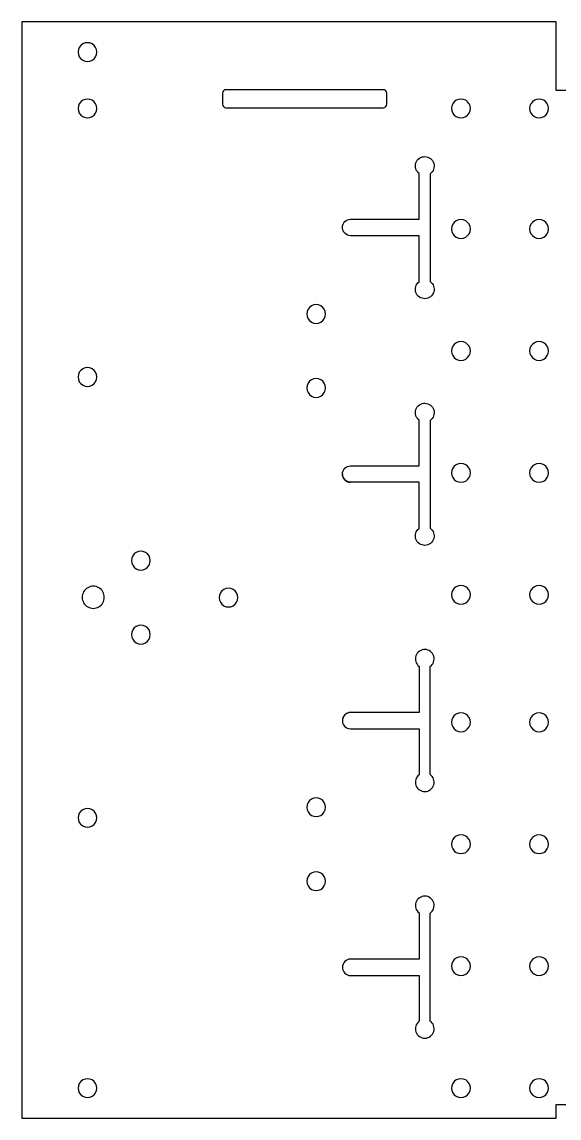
# Model space of a CAD drawing. Extents: x 0 to 250, y 0 to 200.
# Drawn here: x 0.1 to 98.2, y 0.1 to 200.1 of the extents above; entities that cross this region are included whole.
import ezdxf

# ---------------------------------------------------------------- set-up
doc = ezdxf.new("R2010")
doc.units = 0
doc.layers.get('0').update_dxf_attribs({"linetype": 'CONTINUOUS'})

msp = doc.modelspace()

# ---------------------------------------------------------------- linework, layer by layer
at = {"color": 7}
for points in [[(152.641111, 0.141103), (250.141112, 0.141103), (250.141112, 92.641119), (250.141112, 97.641117), (250.141112, 200.141118), (152.641111, 200.141118), (152.641111, 187.641116), (97.641113, 187.641116), (97.641113, 200.141118), (0.141111, 200.141118), (0.141111, 97.641117), (0.141111, 92.641119), (0.141111, 0.141103), (97.641113, 0.141103), (97.641113, 2.641124), (152.641111, 2.641124)], [(13.820105, 194.641116)], [(36.760534, 187.118653)], [(13.820121, 184.355589)], [(82.005221, 184.355619)], [(96.255609, 184.355619)], [(82.005221, 162.355618)], [(96.255609, 162.355618)], [(55.570122, 146.855588)], [(82.005221, 140.105614)], [(96.255609, 140.105614)], [(13.820109, 135.355619)], [(55.570122, 133.355591)], [(82.005221, 117.855617)], [(96.255609, 117.855617)], [(23.570119, 101.855588)], [(15.17971, 95.160418)], [(39.570122, 95.105588)], [(82.005221, 95.605616)], [(96.255609, 95.605616)], [(23.570119, 88.355591)], [(82.005221, 72.355618)], [(96.255609, 72.355618)], [(55.570122, 56.855588)], [(13.820109, 54.926617)], [(82.005221, 50.105617)], [(96.255609, 50.105617)], [(55.570122, 43.355591)], [(82.005221, 27.855614)], [(96.255609, 27.855614)], [(13.820121, 5.605569)], [(82.005221, 5.605595)], [(96.255609, 5.605595)]]:
    msp.add_lwpolyline(points, close=True, dxfattribs=at)
for points in [[(74.641111, 172.438137), (74.641111, 152.773097)], [(60.141108, 164.141116), (72.641112, 164.141116)], [(72.641112, 152.722088), (72.641112, 161.141117), (60.141108, 161.141117)], [(74.641111, 161.141117), (74.641111, 152.773097)], [(60.141111, 119.141116), (72.641115, 119.141116), (72.641115, 127.489143)], [(74.641114, 127.438134), (74.641114, 107.773097)], [(72.641115, 107.722088), (72.641115, 116.141117)], [(74.641114, 116.141117), (74.641114, 107.773097)], [(72.641115, 82.560144), (72.641115, 74.141119), (60.141111, 74.141119)], [(74.641114, 74.141116), (74.641114, 82.509135)], [(74.641114, 62.844098), (74.641114, 82.509135)], [(60.141111, 71.141117), (72.641115, 71.141117), (72.641115, 62.793089)], [(72.641112, 37.560144), (72.641112, 29.141119)], [(74.641111, 17.844109), (74.641111, 37.509135)], [(60.141108, 26.141125), (72.641112, 26.141125), (72.641112, 17.793097)]]:
    msp.add_lwpolyline(points, dxfattribs=at)
for points in [[(11.248355, 196.125916), (10.717887, 195.81965), (10.391105, 195.253648), (10.391105, 194.641116)], [(12.962855, 196.125916), (12.432387, 196.432182), (11.778823, 196.432182), (11.248355, 196.125916)], [(13.820105, 194.641116), (13.820105, 195.253648), (13.493323, 195.81965), (12.962855, 196.125916)], [(10.391105, 194.641116), (10.391105, 194.028584), (10.717887, 193.462581), (11.248355, 193.156315)], [(12.962855, 193.156315), (13.493323, 193.462581), (13.820105, 194.028584), (13.820105, 194.641116)], [(11.248355, 193.156315), (11.778823, 192.850049), (12.432387, 192.850049), (12.962855, 193.156315)], [(12.962871, 185.84039), (12.432403, 186.146656), (11.778839, 186.146656), (11.248371, 185.84039)], [(36.760531, 187.118653), (36.760531, 187.118653), (36.760531, 185.149481), (36.760531, 185.149481)], [(36.936179, 187.582791), (36.823717, 187.459696), (36.760536, 187.29274), (36.760534, 187.118653)], [(37.36021, 187.775034), (37.201169, 187.775039), (37.04864, 187.705887), (36.936179, 187.582791)], [(66.14381, 187.775034), (66.14381, 187.775034), (37.36021, 187.775034), (37.36021, 187.775034)], [(66.743467, 187.118653), (66.743463, 187.481163), (66.474988, 187.775033), (66.14381, 187.775034)], [(66.743467, 185.149481), (66.743467, 185.149481), (66.743467, 187.118653), (66.743467, 187.118653)], [(81.147971, 185.840419), (80.617503, 186.146685), (79.963939, 186.146685), (79.433471, 185.840419)], [(95.398359, 185.840419), (94.867891, 186.146685), (94.214327, 186.146685), (93.683859, 185.840419)], [(11.248371, 185.84039), (10.717903, 185.534124), (10.391121, 184.968121), (10.391121, 184.355589)], [(10.391121, 184.355589), (10.391121, 183.743058), (10.717903, 183.177055), (11.248371, 182.870789)], [(13.820121, 184.355589), (13.820121, 184.968121), (13.493339, 185.534124), (12.962871, 185.84039)], [(12.962871, 182.870789), (13.493339, 183.177055), (13.820121, 183.743058), (13.820121, 184.355589)], [(36.760531, 185.149481), (36.760533, 184.975393), (36.823714, 184.808437), (36.936175, 184.685341)], [(36.936175, 184.685341), (37.048636, 184.562245), (37.201165, 184.493092), (37.360207, 184.493097)], [(37.360207, 184.493097), (37.360207, 184.493097), (66.14381, 184.493097), (66.14381, 184.493097)], [(66.14381, 184.493097), (66.474989, 184.493098), (66.743464, 184.78697), (66.743467, 185.149481)], [(79.433471, 185.840419), (78.903003, 185.534153), (78.576221, 184.96815), (78.576221, 184.355619)], [(78.576221, 184.355619), (78.576221, 183.743087), (78.903003, 183.177084), (79.433471, 182.870818)], [(82.005221, 184.355619), (82.005221, 184.96815), (81.678439, 185.534153), (81.147971, 185.840419)], [(81.147971, 182.870818), (81.678439, 183.177084), (82.005221, 183.743087), (82.005221, 184.355619)], [(93.683859, 185.840419), (93.153391, 185.534153), (92.826609, 184.96815), (92.826609, 184.355619)], [(92.826609, 184.355619), (92.826609, 183.743087), (93.153391, 183.177084), (93.683859, 182.870818)], [(96.255609, 184.355619), (96.255609, 184.96815), (95.928827, 185.534153), (95.398359, 185.840419)], [(95.398359, 182.870818), (95.928827, 183.177084), (96.255609, 183.743087), (96.255609, 184.355619)], [(11.248371, 182.870789), (11.778839, 182.564523), (12.432403, 182.564523), (12.962871, 182.870789)], [(79.433471, 182.870818), (79.963939, 182.564552), (80.617503, 182.564552), (81.147971, 182.870818)], [(93.683859, 182.870818), (94.214327, 182.564552), (94.867891, 182.564552), (95.398359, 182.870818)], [(72.641112, 172.489141), (72.047772, 172.938766), (71.812391, 173.719912), (72.058538, 174.422498)], [(72.058538, 174.422498), (72.304685, 175.125084), (72.976104, 175.588538), (73.720318, 175.569559)], [(73.720318, 175.569559), (74.464533, 175.55058), (75.111457, 175.053506), (75.321472, 174.339287)], [(75.321472, 174.339287), (75.531488, 173.625068), (75.256598, 172.856935), (74.641111, 172.438137)], [(72.641112, 164.141116), (72.641112, 164.141116), (72.641112, 172.489141), (72.641112, 172.489141)], [(58.64227, 162.641116), (58.64227, 163.46909), (59.313135, 164.140475), (60.141108, 164.141116)], [(81.147971, 163.840418), (80.617503, 164.146684), (79.963939, 164.146684), (79.433471, 163.840418)], [(95.398359, 163.840418), (94.867891, 164.146684), (94.214327, 164.146684), (93.683859, 163.840418)], [(60.141108, 161.141117), (59.313135, 161.141758), (58.64227, 161.813143), (58.64227, 162.641116)], [(79.433471, 163.840418), (78.903003, 163.534152), (78.576221, 162.968149), (78.576221, 162.355618)], [(78.576221, 162.355618), (78.576221, 161.743086), (78.903003, 161.177083), (79.433471, 160.870817)], [(82.005221, 162.355618), (82.005221, 162.968149), (81.678439, 163.534152), (81.147971, 163.840418)], [(81.147971, 160.870817), (81.678439, 161.177083), (82.005221, 161.743086), (82.005221, 162.355618)], [(93.683859, 163.840418), (93.153391, 163.534152), (92.826609, 162.968149), (92.826609, 162.355618)], [(92.826609, 162.355618), (92.826609, 161.743086), (93.153391, 161.177083), (93.683859, 160.870817)], [(96.255609, 162.355618), (96.255609, 162.968149), (95.928827, 163.534152), (95.398359, 163.840418)], [(95.398359, 160.870817), (95.928827, 161.177083), (96.255609, 161.743086), (96.255609, 162.355618)], [(79.433471, 160.870817), (79.963939, 160.564551), (80.617503, 160.564551), (81.147971, 160.870817)], [(93.683859, 160.870817), (94.214327, 160.564551), (94.867891, 160.564551), (95.398359, 160.870817)], [(72.058543, 150.788729), (71.812395, 151.491315), (72.047773, 152.272461), (72.641112, 152.722088)], [(74.641111, 152.773097), (75.256599, 152.354301), (75.531491, 151.586169), (75.321477, 150.871949)], [(73.720327, 149.641673), (72.976112, 149.622692), (72.304692, 150.086144), (72.058543, 150.788729)], [(75.321477, 150.871949), (75.111463, 150.157729), (74.464541, 149.660654), (73.720327, 149.641673)], [(52.998372, 148.340388), (52.467903, 148.034122), (52.141122, 147.46812), (52.141122, 146.855588)], [(54.712872, 148.340388), (54.182403, 148.646654), (53.52884, 148.646654), (52.998372, 148.340388)], [(55.570122, 146.855588), (55.570122, 147.46812), (55.24334, 148.034122), (54.712872, 148.340388)], [(52.141122, 146.855588), (52.141122, 146.243056), (52.467903, 145.677053), (52.998372, 145.370787)], [(54.712872, 145.370787), (55.24334, 145.677053), (55.570122, 146.243056), (55.570122, 146.855588)], [(52.998372, 145.370787), (53.52884, 145.064521), (54.182403, 145.064521), (54.712872, 145.370787)], [(79.433471, 141.590415), (78.903003, 141.284149), (78.576221, 140.718146), (78.576221, 140.105614)], [(78.576221, 140.105614), (78.576221, 139.493083), (78.903003, 138.92708), (79.433471, 138.620814)], [(81.147971, 141.590415), (80.617503, 141.896681), (79.963939, 141.896681), (79.433471, 141.590415)], [(82.005221, 140.105614), (82.005221, 140.718146), (81.678439, 141.284149), (81.147971, 141.590415)], [(81.147971, 138.620814), (81.678439, 138.92708), (82.005221, 139.493083), (82.005221, 140.105614)], [(93.683859, 141.590415), (93.153391, 141.284149), (92.826609, 140.718146), (92.826609, 140.105614)], [(92.826609, 140.105614), (92.826609, 139.493083), (93.153391, 138.92708), (93.683859, 138.620814)], [(95.398359, 141.590415), (94.867891, 141.896681), (94.214327, 141.896681), (93.683859, 141.590415)], [(96.255609, 140.105614), (96.255609, 140.718146), (95.928827, 141.284149), (95.398359, 141.590415)], [(95.398359, 138.620814), (95.928827, 138.92708), (96.255609, 139.493083), (96.255609, 140.105614)], [(79.433471, 138.620814), (79.963939, 138.314548), (80.617503, 138.314548), (81.147971, 138.620814)], [(93.683859, 138.620814), (94.214327, 138.314548), (94.867891, 138.314548), (95.398359, 138.620814)], [(11.248359, 136.840419), (10.717891, 136.534153), (10.391109, 135.968151), (10.391109, 135.355619)], [(12.962859, 136.840419), (12.432391, 137.146685), (11.778827, 137.146685), (11.248359, 136.840419)], [(13.820109, 135.355619), (13.820109, 135.968151), (13.493327, 136.534153), (12.962859, 136.840419)], [(10.391109, 135.355619), (10.391109, 134.743087), (10.717891, 134.177084), (11.248359, 133.870818)], [(12.962859, 133.870818), (13.493327, 134.177084), (13.820109, 134.743087), (13.820109, 135.355619)], [(52.998372, 134.840391), (52.467903, 134.534126), (52.141122, 133.968123), (52.141122, 133.355591)], [(54.712872, 134.840391), (54.182403, 135.146657), (53.52884, 135.146657), (52.998372, 134.840391)], [(55.570122, 133.355591), (55.570122, 133.968123), (55.24334, 134.534126), (54.712872, 134.840391)], [(11.248359, 133.870818), (11.778827, 133.564552), (12.432391, 133.564552), (12.962859, 133.870818)], [(52.141122, 133.355591), (52.141122, 132.743059), (52.467903, 132.177056), (52.998372, 131.87079)], [(54.712872, 131.87079), (55.24334, 132.177056), (55.570122, 132.743059), (55.570122, 133.355591)], [(52.998372, 131.87079), (53.52884, 131.564524), (54.182403, 131.564524), (54.712872, 131.87079)], [(72.058546, 129.422502), (72.304695, 130.125088), (72.976115, 130.58854), (73.720329, 130.569559)], [(73.720329, 130.569559), (74.464544, 130.550578), (75.111466, 130.053502), (75.32148, 129.339283)], [(72.641115, 127.489143), (72.047776, 127.93877), (71.812397, 128.719917), (72.058546, 129.422502)], [(75.32148, 129.339283), (75.531494, 128.625063), (75.256601, 127.856931), (74.641114, 127.438134)], [(58.642272, 117.641116), (58.642272, 118.46909), (59.313138, 119.140475), (60.141111, 119.141116)], [(79.433471, 119.340417), (78.903003, 119.034151), (78.576221, 118.468149), (78.576221, 117.855617)], [(81.147971, 119.340417), (80.617503, 119.646683), (79.963939, 119.646683), (79.433471, 119.340417)], [(82.005221, 117.855617), (82.005221, 118.468149), (81.678439, 119.034151), (81.147971, 119.340417)], [(93.683859, 119.340417), (93.153391, 119.034151), (92.826609, 118.468149), (92.826609, 117.855617)], [(95.398359, 119.340417), (94.867891, 119.646683), (94.214327, 119.646683), (93.683859, 119.340417)], [(96.255609, 117.855617), (96.255609, 118.468149), (95.928827, 119.034151), (95.398359, 119.340417)], [(58.641111, 117.643135), (58.640575, 117.244961), (58.798374, 116.862911), (59.079737, 116.58117)], [(60.141111, 116.141117), (59.313138, 116.141758), (58.642272, 116.813143), (58.642272, 117.641116)], [(59.079737, 116.58117), (59.361099, 116.299429), (59.742936, 116.141116), (60.141111, 116.141117)], [(72.641115, 116.141117), (72.641115, 116.141117), (60.141111, 116.141117), (60.141111, 116.141117)], [(78.576221, 117.855617), (78.576221, 117.243085), (78.903003, 116.677082), (79.433471, 116.370816)], [(79.433471, 116.370816), (79.963939, 116.06455), (80.617503, 116.06455), (81.147971, 116.370816)], [(81.147971, 116.370816), (81.678439, 116.677082), (82.005221, 117.243085), (82.005221, 117.855617)], [(92.826609, 117.855617), (92.826609, 117.243085), (93.153391, 116.677082), (93.683859, 116.370816)], [(93.683859, 116.370816), (94.214327, 116.06455), (94.867891, 116.06455), (95.398359, 116.370816)], [(95.398359, 116.370816), (95.928827, 116.677082), (96.255609, 117.243085), (96.255609, 117.855617)], [(72.058546, 105.788729), (71.812397, 106.491315), (72.047776, 107.272461), (72.641115, 107.722088)], [(74.641114, 107.773097), (75.256601, 107.354301), (75.531494, 106.586169), (75.32148, 105.871949)], [(73.720329, 104.641673), (72.976115, 104.622692), (72.304695, 105.086144), (72.058546, 105.788729)], [(75.32148, 105.871949), (75.111466, 105.157729), (74.464544, 104.660654), (73.720329, 104.641673)], [(20.997856, 103.341873), (20.467126, 103.035211), (20.140484, 102.468544), (20.141121, 101.855588)], [(22.713385, 103.341873), (22.182655, 103.648535), (21.528586, 103.648535), (20.997856, 103.341873)], [(23.570119, 101.855588), (23.570757, 102.468544), (23.244114, 103.035211), (22.713385, 103.341873)], [(20.141121, 101.855588), (20.140484, 101.242632), (20.467126, 100.675964), (20.997856, 100.369302)], [(20.997856, 100.369302), (21.528586, 100.06264), (22.182655, 100.06264), (22.713385, 100.369302)], [(22.713385, 100.369302), (23.244114, 100.675964), (23.570757, 101.242632), (23.570119, 101.855588)], [(12.15076, 96.909183), (11.525986, 96.54847), (11.14111, 95.881844), (11.14111, 95.160418)], [(14.17006, 96.909183), (13.545286, 97.269896), (12.775534, 97.269896), (12.15076, 96.909183)], [(15.17971, 95.160418), (15.17971, 95.881844), (14.794834, 96.54847), (14.17006, 96.909183)], [(36.998372, 96.590389), (36.467904, 96.284123), (36.141122, 95.71812), (36.141122, 95.105588)], [(38.712872, 96.590389), (38.182404, 96.896655), (37.52884, 96.896655), (36.998372, 96.590389)], [(39.570122, 95.105588), (39.570122, 95.71812), (39.24334, 96.284123), (38.712872, 96.590389)], [(79.433471, 97.090417), (78.903003, 96.784151), (78.576221, 96.218148), (78.576221, 95.605616)], [(81.147971, 97.090417), (80.617503, 97.396683), (79.963939, 97.396683), (79.433471, 97.090417)], [(82.005221, 95.605616), (82.005221, 96.218148), (81.678439, 96.784151), (81.147971, 97.090417)], [(93.683859, 97.090417), (93.153391, 96.784151), (92.826609, 96.218148), (92.826609, 95.605616)], [(95.398359, 97.090417), (94.867891, 97.396683), (94.214327, 97.396683), (93.683859, 97.090417)], [(96.255609, 95.605616), (96.255609, 96.218148), (95.928827, 96.784151), (95.398359, 97.090417)], [(11.14111, 95.160418), (11.14111, 94.438991), (11.525986, 93.772366), (12.15076, 93.411653)], [(14.17006, 93.411653), (14.794834, 93.772366), (15.17971, 94.438991), (15.17971, 95.160418)], [(36.141122, 95.105588), (36.141122, 94.493056), (36.467904, 93.927053), (36.998372, 93.620787)], [(38.712872, 93.620787), (39.24334, 93.927053), (39.570122, 94.493056), (39.570122, 95.105588)], [(78.576221, 95.605616), (78.576221, 94.993084), (78.903003, 94.427081), (79.433471, 94.120815)], [(79.433471, 94.120815), (79.963939, 93.81455), (80.617503, 93.81455), (81.147971, 94.120815)], [(81.147971, 94.120815), (81.678439, 94.427081), (82.005221, 94.993084), (82.005221, 95.605616)], [(92.826609, 95.605616), (92.826609, 94.993084), (93.153391, 94.427081), (93.683859, 94.120815)], [(93.683859, 94.120815), (94.214327, 93.81455), (94.867891, 93.81455), (95.398359, 94.120815)], [(95.398359, 94.120815), (95.928827, 94.427081), (96.255609, 94.993084), (96.255609, 95.605616)], [(12.15076, 93.411653), (12.775534, 93.050939), (13.545286, 93.050939), (14.17006, 93.411653)], [(36.998372, 93.620787), (37.52884, 93.314522), (38.182404, 93.314522), (38.712872, 93.620787)], [(22.713385, 89.841876), (22.182655, 90.148538), (21.528586, 90.148538), (20.997856, 89.841876)], [(20.997856, 89.841876), (20.467126, 89.535214), (20.140484, 88.968547), (20.141121, 88.355591)], [(20.141121, 88.355591), (20.140484, 87.742635), (20.467126, 87.175968), (20.997856, 86.869306)], [(23.570119, 88.355591), (23.570757, 88.968547), (23.244114, 89.535214), (22.713385, 89.841876)], [(22.713385, 86.869306), (23.244114, 87.175968), (23.570757, 87.742635), (23.570119, 88.355591)], [(20.997856, 86.869306), (21.528586, 86.562643), (22.182655, 86.562643), (22.713385, 86.869306)], [(72.058546, 84.493503), (71.812397, 83.790918), (72.047776, 83.009771), (72.641115, 82.560144)], [(73.720329, 85.64056), (72.976115, 85.659541), (72.304695, 85.196089), (72.058546, 84.493503)], [(75.32148, 84.410284), (75.111466, 85.124503), (74.464544, 85.621579), (73.720329, 85.64056)], [(74.641114, 82.509135), (75.256601, 82.927932), (75.531494, 83.696064), (75.32148, 84.410284)], [(60.141111, 74.141119), (59.605, 74.141437), (59.109477, 73.855608), (58.841329, 73.391375)], [(60.141111, 74.141116), (59.742936, 74.141116), (59.361099, 73.982804), (59.079737, 73.701063)], [(81.147971, 73.840418), (80.617503, 74.146684), (79.963939, 74.146684), (79.433471, 73.840418)], [(95.398359, 73.840418), (94.867891, 74.146684), (94.214327, 74.146684), (93.683859, 73.840418)], [(58.841329, 73.391375), (58.573182, 72.927143), (58.573182, 72.355093), (58.841329, 71.89086)], [(59.079737, 73.701063), (58.798374, 73.419321), (58.640575, 73.037272), (58.641111, 72.639098)], [(79.433471, 73.840418), (78.903003, 73.534152), (78.576221, 72.96815), (78.576221, 72.355618)], [(78.576221, 72.355618), (78.576221, 71.743086), (78.903003, 71.177083), (79.433471, 70.870817)], [(82.005221, 72.355618), (82.005221, 72.96815), (81.678439, 73.534152), (81.147971, 73.840418)], [(81.147971, 70.870817), (81.678439, 71.177083), (82.005221, 71.743086), (82.005221, 72.355618)], [(93.683859, 73.840418), (93.153391, 73.534152), (92.826609, 72.96815), (92.826609, 72.355618)], [(92.826609, 72.355618), (92.826609, 71.743086), (93.153391, 71.177083), (93.683859, 70.870817)], [(96.255609, 72.355618), (96.255609, 72.96815), (95.928827, 73.534152), (95.398359, 73.840418)], [(95.398359, 70.870817), (95.928827, 71.177083), (96.255609, 71.743086), (96.255609, 72.355618)], [(58.841329, 71.89086), (59.109477, 71.426627), (59.605, 71.140798), (60.141111, 71.141117)], [(79.433471, 70.870817), (79.963939, 70.564551), (80.617503, 70.564551), (81.147971, 70.870817)], [(93.683859, 70.870817), (94.214327, 70.564551), (94.867891, 70.564551), (95.398359, 70.870817)], [(72.641115, 62.793089), (72.047776, 62.343462), (71.812397, 61.562316), (72.058546, 60.85973)], [(75.32148, 60.94295), (75.531494, 61.65717), (75.256601, 62.425302), (74.641114, 62.844098)], [(72.058546, 60.85973), (72.304695, 60.157145), (72.976115, 59.693693), (73.720329, 59.712674)], [(73.720329, 59.712674), (74.464544, 59.731655), (75.111466, 60.22873), (75.32148, 60.94295)], [(52.998372, 58.340388), (52.467903, 58.034122), (52.141122, 57.46812), (52.141122, 56.855588)], [(54.712872, 58.340388), (54.182403, 58.646654), (53.52884, 58.646654), (52.998372, 58.340388)], [(55.570122, 56.855588), (55.570122, 57.46812), (55.24334, 58.034122), (54.712872, 58.340388)], [(11.248359, 56.411417), (10.717891, 56.105151), (10.391109, 55.539148), (10.391109, 54.926617)], [(12.962859, 56.411417), (12.432391, 56.717683), (11.778827, 56.717683), (11.248359, 56.411417)], [(13.820109, 54.926617), (13.820109, 55.539148), (13.493327, 56.105151), (12.962859, 56.411417)], [(52.141122, 56.855588), (52.141122, 56.243056), (52.467903, 55.677053), (52.998372, 55.370787)], [(54.712872, 55.370787), (55.24334, 55.677053), (55.570122, 56.243056), (55.570122, 56.855588)], [(10.391109, 54.926617), (10.391109, 54.314085), (10.717891, 53.748082), (11.248359, 53.441816)], [(12.962859, 53.441816), (13.493327, 53.748082), (13.820109, 54.314085), (13.820109, 54.926617)], [(52.998372, 55.370787), (53.52884, 55.064521), (54.182403, 55.064521), (54.712872, 55.370787)], [(11.248359, 53.441816), (11.778827, 53.13555), (12.432391, 53.13555), (12.962859, 53.441816)], [(79.433471, 51.590418), (78.903003, 51.284152), (78.576221, 50.718149), (78.576221, 50.105617)], [(78.576221, 50.105617), (78.576221, 49.493085), (78.903003, 48.927082), (79.433471, 48.620817)], [(81.147971, 51.590418), (80.617503, 51.896684), (79.963939, 51.896684), (79.433471, 51.590418)], [(82.005221, 50.105617), (82.005221, 50.718149), (81.678439, 51.284152), (81.147971, 51.590418)], [(81.147971, 48.620817), (81.678439, 48.927082), (82.005221, 49.493085), (82.005221, 50.105617)], [(93.683859, 51.590418), (93.153391, 51.284152), (92.826609, 50.718149), (92.826609, 50.105617)], [(92.826609, 50.105617), (92.826609, 49.493085), (93.153391, 48.927082), (93.683859, 48.620817)], [(95.398359, 51.590418), (94.867891, 51.896684), (94.214327, 51.896684), (93.683859, 51.590418)], [(96.255609, 50.105617), (96.255609, 50.718149), (95.928827, 51.284152), (95.398359, 51.590418)], [(95.398359, 48.620817), (95.928827, 48.927082), (96.255609, 49.493085), (96.255609, 50.105617)], [(79.433471, 48.620817), (79.963939, 48.314551), (80.617503, 48.314551), (81.147971, 48.620817)], [(93.683859, 48.620817), (94.214327, 48.314551), (94.867891, 48.314551), (95.398359, 48.620817)], [(52.998372, 44.840392), (52.467903, 44.534126), (52.141122, 43.968123), (52.141122, 43.355591)], [(54.712872, 44.840392), (54.182403, 45.146657), (53.52884, 45.146657), (52.998372, 44.840392)], [(55.570122, 43.355591), (55.570122, 43.968123), (55.24334, 44.534126), (54.712872, 44.840392)], [(52.141122, 43.355591), (52.141122, 42.743059), (52.467903, 42.177056), (52.998372, 41.87079)], [(54.712872, 41.87079), (55.24334, 42.177056), (55.570122, 42.743059), (55.570122, 43.355591)], [(52.998372, 41.87079), (53.52884, 41.564525), (54.182403, 41.564525), (54.712872, 41.87079)], [(73.720327, 40.64056), (72.976112, 40.659541), (72.304692, 40.196089), (72.058543, 39.493503)], [(75.321477, 39.410284), (75.111463, 40.124503), (74.464541, 40.621579), (73.720327, 40.64056)], [(72.058543, 39.493503), (71.812395, 38.790918), (72.047773, 38.009771), (72.641112, 37.560144)], [(74.641111, 37.509135), (75.256599, 37.927932), (75.531491, 38.696064), (75.321477, 39.410284)], [(74.641111, 29.141119), (74.641111, 29.141119), (74.641111, 37.509135), (74.641111, 37.509135)], [(60.141108, 29.141119), (59.313873, 29.139438), (58.644156, 28.468359), (58.644156, 27.641122)], [(72.641112, 29.141119), (72.641112, 29.141119), (60.141108, 29.141119), (60.141108, 29.141119)], [(79.433471, 29.340415), (78.903003, 29.034149), (78.576221, 28.468146), (78.576221, 27.855614)], [(81.147971, 29.340415), (80.617503, 29.646681), (79.963939, 29.646681), (79.433471, 29.340415)], [(82.005221, 27.855614), (82.005221, 28.468146), (81.678439, 29.034149), (81.147971, 29.340415)], [(93.683859, 29.340415), (93.153391, 29.034149), (92.826609, 28.468146), (92.826609, 27.855614)], [(95.398359, 29.340415), (94.867891, 29.646681), (94.214327, 29.646681), (93.683859, 29.340415)], [(96.255609, 27.855614), (96.255609, 28.468146), (95.928827, 29.034149), (95.398359, 29.340415)], [(58.644156, 27.641122), (58.644156, 26.813884), (59.313873, 26.142805), (60.141108, 26.141125)], [(78.576221, 27.855614), (78.576221, 27.243082), (78.903003, 26.677079), (79.433471, 26.370813)], [(79.433471, 26.370813), (79.963939, 26.064547), (80.617503, 26.064547), (81.147971, 26.370813)], [(81.147971, 26.370813), (81.678439, 26.677079), (82.005221, 27.243082), (82.005221, 27.855614)], [(92.826609, 27.855614), (92.826609, 27.243082), (93.153391, 26.677079), (93.683859, 26.370813)], [(93.683859, 26.370813), (94.214327, 26.064547), (94.867891, 26.064547), (95.398359, 26.370813)], [(95.398359, 26.370813), (95.928827, 26.677079), (96.255609, 27.243082), (96.255609, 27.855614)], [(72.641112, 17.793097), (72.047774, 17.343469), (71.812396, 16.562323), (72.058546, 15.859738)], [(75.32148, 15.942962), (75.531493, 16.657181), (75.256599, 17.425313), (74.641111, 17.844109)], [(72.058546, 15.859738), (72.304696, 15.157152), (72.976116, 14.693701), (73.720331, 14.712683)], [(73.720331, 14.712683), (74.464545, 14.731665), (75.111467, 15.228742), (75.32148, 15.942962)], [(11.248371, 7.090369), (10.717903, 6.784103), (10.391121, 6.2181), (10.391121, 5.605569)], [(12.962871, 7.090369), (12.432403, 7.396635), (11.778839, 7.396635), (11.248371, 7.090369)], [(13.820121, 5.605569), (13.820121, 6.2181), (13.493339, 6.784103), (12.962871, 7.090369)], [(79.433471, 7.090396), (78.903003, 6.78413), (78.576221, 6.218127), (78.576221, 5.605595)], [(81.147971, 7.090396), (80.617503, 7.396662), (79.963939, 7.396662), (79.433471, 7.090396)], [(82.005221, 5.605595), (82.005221, 6.218127), (81.678439, 6.78413), (81.147971, 7.090396)], [(93.683859, 7.090396), (93.153391, 6.78413), (92.826609, 6.218127), (92.826609, 5.605595)], [(95.398359, 7.090396), (94.867891, 7.396662), (94.214327, 7.396662), (93.683859, 7.090396)], [(96.255609, 5.605595), (96.255609, 6.218127), (95.928827, 6.78413), (95.398359, 7.090396)], [(10.391121, 5.605569), (10.391121, 4.993037), (10.717903, 4.427034), (11.248371, 4.120768)], [(11.248371, 4.120768), (11.778839, 3.814502), (12.432403, 3.814502), (12.962871, 4.120768)], [(12.962871, 4.120768), (13.493339, 4.427034), (13.820121, 4.993037), (13.820121, 5.605569)], [(78.576221, 5.605595), (78.576221, 4.993063), (78.903003, 4.42706), (79.433471, 4.120794)], [(79.433471, 4.120794), (79.963939, 3.814528), (80.617503, 3.814528), (81.147971, 4.120794)], [(81.147971, 4.120794), (81.678439, 4.42706), (82.005221, 4.993063), (82.005221, 5.605595)], [(92.826609, 5.605595), (92.826609, 4.993063), (93.153391, 4.42706), (93.683859, 4.120794)], [(93.683859, 4.120794), (94.214327, 3.814528), (94.867891, 3.814528), (95.398359, 4.120794)], [(95.398359, 4.120794), (95.928827, 4.42706), (96.255609, 4.993063), (96.255609, 5.605595)]]:
    msp.add_open_spline(points, degree=3, dxfattribs=at)

doc.saveas('drawing.dxf')
